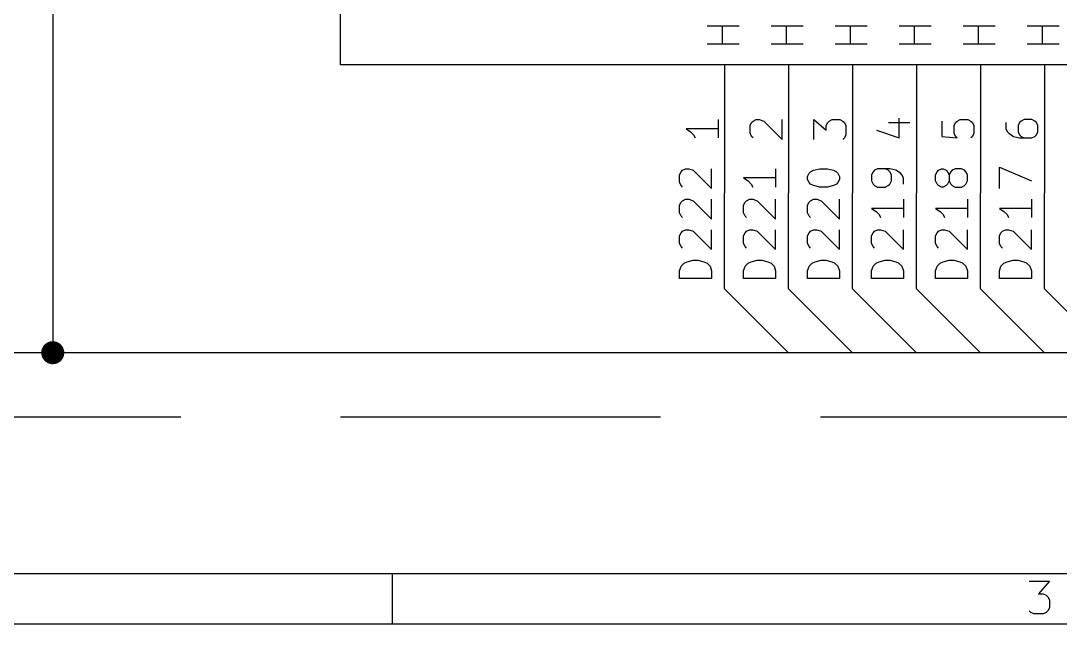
# Model space of a CAD drawing. Extents: x 0.4 to 11.3, y -7.9 to -0.4.
# Drawn here: x 3.75 to 5.375, y -7.874 to -6.931 of the extents above; entities that cross this region are included whole.
import ezdxf

# ---------------------------------------------------------------- set-up
doc = ezdxf.new("R2010")
doc.units = 0
doc.header["$MEASUREMENT"] = 0
doc.linetypes.add('DASHED', pattern=[0.75, 0.5, -0.25])
for name, color, linetype in [('BLUE2', 5, 'CONTINUOUS'), ('BLUE3', 171, 'CONTINUOUS'), ('CYAN2', 4, 'CONTINUOUS'), ('GRAY1', 251, 'CONTINUOUS'), ('GREEN3', 91, 'CONTINUOUS'), ('LYELLOW', 51, 'CONTINUOUS'), ('RED2', 1, 'CONTINUOUS'), ('RED3', 11, 'CONTINUOUS')]:
    doc.layers.add(name, color=color, linetype=linetype)

msp = doc.modelspace()

# ---------------------------------------------------------------- linework, layer by layer
at = {"layer": 'BLUE2', "linetype": 'CONTINUOUS'}
for p, q in [((3.8, -6.8), (3.8, -7.45)), ((3.8, -7.45), (3.7, -7.45)), ((4.95, -7.45), (3.8, -7.45)), ((5.05, -7.45), (4.95, -7.45)), ((5.15, -7.45), (5.05, -7.45)), ((5.25, -7.45), (5.15, -7.45)), ((5.35, -7.45), (5.25, -7.45)), ((5.45, -7.45), (5.35, -7.45))]:
    msp.add_line(p, q, dxfattribs=at)
at = {"layer": 'BLUE2', "const_width": 0.018}
msp.add_lwpolyline([(3.791, -7.45, 1), (3.809, -7.45, 1)], format="xyb", close=True, dxfattribs=at)
at = {"layer": 'BLUE3', "linetype": 'DASHED'}
msp.add_line((0.5, -7.55), (6.95, -7.55), dxfattribs=at)
at = {"layer": 'CYAN2', "linetype": 'CONTINUOUS'}
for p, q in [((4.8731, -6.9395), (4.8231, -6.9395)), ((4.8731, -6.9395), (4.8231, -6.9395)), ((4.8469, -6.9681), (4.8469, -6.9395)), ((4.8469, -6.9681), (4.8469, -6.9395)), ((4.9731, -6.9395), (4.9231, -6.9395)), ((4.9731, -6.9395), (4.9231, -6.9395)), ((4.9469, -6.9681), (4.9469, -6.9395)), ((4.9469, -6.9681), (4.9469, -6.9395)), ((5.0731, -6.9395), (5.0231, -6.9395)), ((5.0731, -6.9395), (5.0231, -6.9395)), ((5.0469, -6.9681), (5.0469, -6.9395)), ((5.0469, -6.9681), (5.0469, -6.9395)), ((5.1731, -6.9395), (5.1231, -6.9395)), ((5.1731, -6.9395), (5.1231, -6.9395)), ((5.1469, -6.9681), (5.1469, -6.9395)), ((5.1469, -6.9681), (5.1469, -6.9395)), ((5.2731, -6.9395), (5.2231, -6.9395)), ((5.2731, -6.9395), (5.2231, -6.9395)), ((5.2469, -6.9681), (5.2469, -6.9395)), ((5.2469, -6.9681), (5.2469, -6.9395)), ((5.3731, -6.9395), (5.3231, -6.9395)), ((5.3731, -6.9395), (5.3231, -6.9395)), ((5.3469, -6.9681), (5.3469, -6.9395)), ((5.3469, -6.9681), (5.3469, -6.9395)), ((4.8731, -6.9681), (4.8231, -6.9681)), ((4.8731, -6.9681), (4.8231, -6.9681)), ((4.9731, -6.9681), (4.9231, -6.9681)), ((4.9731, -6.9681), (4.9231, -6.9681)), ((5.0731, -6.9681), (5.0231, -6.9681)), ((5.0731, -6.9681), (5.0231, -6.9681)), ((5.1731, -6.9681), (5.1231, -6.9681)), ((5.1731, -6.9681), (5.1231, -6.9681)), ((5.2731, -6.9681), (5.2231, -6.9681)), ((5.2731, -6.9681), (5.2231, -6.9681)), ((5.3731, -6.9681), (5.3231, -6.9681)), ((5.3731, -6.9681), (5.3231, -6.9681))]:
    msp.add_line(p, q, dxfattribs=at)
at = {"layer": 'GRAY1', "linetype": 'CONTINUOUS'}
for p, q in [((4.7822, -7.1673), (4.7846, -7.1649)), ((4.7846, -7.1649), (4.7893, -7.1626)), ((4.7893, -7.1626), (4.7941, -7.1626)), ((4.7941, -7.1626), (4.8012, -7.1649)), ((4.8012, -7.1649), (4.8298, -7.1935)), ((4.8298, -7.1935), (4.8298, -7.1626)), ((4.9298, -7.1626), (4.9298, -7.1911)), ((4.9846, -7.1673), (4.9893, -7.1649)), ((4.9893, -7.1649), (4.9988, -7.1626)), ((4.9988, -7.1626), (5.0108, -7.1626)), ((5.0108, -7.1626), (5.0203, -7.1649)), ((5.0203, -7.1649), (5.025, -7.1673)), ((5.0846, -7.1649), (5.0822, -7.1673)), ((5.0893, -7.1626), (5.0846, -7.1649)), ((5.1084, -7.1626), (5.0893, -7.1626)), ((5.106, -7.1649), (5.1012, -7.1626)), ((5.1084, -7.1673), (5.106, -7.1649)), ((5.1179, -7.1649), (5.1084, -7.1626)), ((5.125, -7.1697), (5.1179, -7.1649)), ((5.1822, -7.1673), (5.1846, -7.1649)), ((5.1846, -7.1649), (5.1893, -7.1626)), ((5.1893, -7.1626), (5.1917, -7.1626)), ((5.1917, -7.1626), (5.1965, -7.1649)), ((5.1965, -7.1649), (5.1988, -7.1673)), ((5.206, -7.1649), (5.2036, -7.1673)), ((5.2108, -7.1626), (5.206, -7.1649)), ((5.2203, -7.1626), (5.2108, -7.1626)), ((5.225, -7.1649), (5.2203, -7.1626)), ((5.2274, -7.1673), (5.225, -7.1649)), ((5.2798, -7.1935), (5.2798, -7.1602)), ((5.2798, -7.1602), (5.3298, -7.1816)), ((4.7798, -7.1721), (4.7822, -7.1673)), ((4.7798, -7.184), (4.7798, -7.1721)), ((4.9298, -7.1768), (4.8798, -7.1768)), ((4.8798, -7.1768), (4.8869, -7.1816)), ((4.9798, -7.1745), (4.9822, -7.1697)), ((4.9798, -7.1792), (4.9798, -7.1745)), ((4.9822, -7.184), (4.9798, -7.1792)), ((4.9822, -7.1697), (4.9846, -7.1673)), ((5.025, -7.1673), (5.0274, -7.1697)), ((5.0274, -7.1697), (5.0298, -7.1745)), ((5.0298, -7.1792), (5.0274, -7.184)), ((5.0298, -7.1745), (5.0298, -7.1792)), ((5.0822, -7.1673), (5.0798, -7.1721)), ((5.0798, -7.1721), (5.0798, -7.1816)), ((5.1108, -7.1721), (5.1084, -7.1673)), ((5.1108, -7.1816), (5.1108, -7.1721)), ((5.1274, -7.1721), (5.125, -7.1697)), ((5.1298, -7.1768), (5.1274, -7.1721)), ((5.1298, -7.1864), (5.1298, -7.1768)), ((5.1798, -7.1721), (5.1822, -7.1673)), ((5.1798, -7.1816), (5.1798, -7.1721)), ((5.1988, -7.1673), (5.2012, -7.1721)), ((5.2036, -7.1673), (5.2012, -7.1721)), ((5.2012, -7.1721), (5.2012, -7.1816)), ((5.2298, -7.1721), (5.2274, -7.1673)), ((5.2298, -7.1816), (5.2298, -7.1721)), ((4.7822, -7.1887), (4.7798, -7.184)), ((4.7846, -7.1911), (4.7822, -7.1887)), ((4.8869, -7.1816), (4.8917, -7.1864)), ((4.8917, -7.1864), (4.8941, -7.1911)), ((4.9846, -7.1864), (4.9822, -7.184)), ((4.9893, -7.1887), (4.9846, -7.1864)), ((4.9988, -7.1911), (4.9893, -7.1887)), ((5.0108, -7.1911), (4.9988, -7.1911)), ((5.0203, -7.1887), (5.0108, -7.1911)), ((5.025, -7.1864), (5.0203, -7.1887)), ((5.0274, -7.184), (5.025, -7.1864)), ((5.0798, -7.1816), (5.0822, -7.1864)), ((5.0822, -7.1864), (5.0846, -7.1887)), ((5.0846, -7.1887), (5.0893, -7.1911)), ((5.0893, -7.1911), (5.1012, -7.1911)), ((5.1012, -7.1911), (5.106, -7.1887)), ((5.106, -7.1887), (5.1084, -7.1864)), ((5.1084, -7.1864), (5.1108, -7.1816)), ((5.1822, -7.1864), (5.1798, -7.1816)), ((5.1846, -7.1887), (5.1822, -7.1864)), ((5.1893, -7.1911), (5.1846, -7.1887)), ((5.1917, -7.1911), (5.1893, -7.1911)), ((5.1965, -7.1887), (5.1917, -7.1911)), ((5.1988, -7.1864), (5.1965, -7.1887)), ((5.2012, -7.1816), (5.1988, -7.1864)), ((5.2012, -7.1816), (5.2036, -7.1864)), ((5.2036, -7.1864), (5.206, -7.1887)), ((5.206, -7.1887), (5.2108, -7.1911)), ((5.2108, -7.1911), (5.2203, -7.1911)), ((5.2203, -7.1911), (5.225, -7.1887)), ((5.225, -7.1887), (5.2274, -7.1864)), ((5.2274, -7.1864), (5.2298, -7.1816)), ((4.7822, -7.2149), (4.7846, -7.2126)), ((4.7846, -7.2126), (4.7893, -7.2102)), ((4.7893, -7.2102), (4.7941, -7.2102)), ((4.7941, -7.2102), (4.8012, -7.2126)), ((4.8012, -7.2126), (4.8298, -7.2411)), ((4.8298, -7.2411), (4.8298, -7.2102)), ((4.8822, -7.2149), (4.8846, -7.2126)), ((4.8846, -7.2126), (4.8893, -7.2102)), ((4.8893, -7.2102), (4.8941, -7.2102)), ((4.8941, -7.2102), (4.9012, -7.2126)), ((4.9012, -7.2126), (4.9298, -7.2411)), ((4.9298, -7.2411), (4.9298, -7.2102)), ((4.9822, -7.2149), (4.9846, -7.2126)), ((4.9846, -7.2126), (4.9893, -7.2102)), ((4.9893, -7.2102), (4.9941, -7.2102)), ((4.9941, -7.2102), (5.0012, -7.2126)), ((5.0012, -7.2126), (5.0298, -7.2411)), ((5.0298, -7.2411), (5.0298, -7.2102)), ((5.1298, -7.2102), (5.1298, -7.2387)), ((5.2298, -7.2102), (5.2298, -7.2387)), ((5.3298, -7.2102), (5.3298, -7.2387)), ((4.7798, -7.2197), (4.7822, -7.2149)), ((4.7798, -7.2316), (4.7798, -7.2197)), ((4.8798, -7.2197), (4.8822, -7.2149)), ((4.8798, -7.2316), (4.8798, -7.2197)), ((4.9798, -7.2197), (4.9822, -7.2149)), ((4.9798, -7.2316), (4.9798, -7.2197)), ((5.1298, -7.2245), (5.0798, -7.2245)), ((5.0798, -7.2245), (5.0869, -7.2292)), ((5.0869, -7.2292), (5.0917, -7.234)), ((5.2298, -7.2245), (5.1798, -7.2245)), ((5.1798, -7.2245), (5.1869, -7.2292)), ((5.1869, -7.2292), (5.1917, -7.234)), ((5.3298, -7.2245), (5.2798, -7.2245)), ((5.2798, -7.2245), (5.2869, -7.2292)), ((5.2869, -7.2292), (5.2917, -7.234)), ((4.7822, -7.2364), (4.7798, -7.2316)), ((4.7846, -7.2387), (4.7822, -7.2364)), ((4.8822, -7.2364), (4.8798, -7.2316)), ((4.8846, -7.2387), (4.8822, -7.2364)), ((4.9822, -7.2364), (4.9798, -7.2316)), ((4.9846, -7.2387), (4.9822, -7.2364)), ((5.0917, -7.234), (5.0941, -7.2387)), ((5.1917, -7.234), (5.1941, -7.2387)), ((5.2917, -7.234), (5.2941, -7.2387)), ((4.7798, -7.2673), (4.7822, -7.2626)), ((4.7822, -7.2626), (4.7846, -7.2602)), ((4.7846, -7.2602), (4.7893, -7.2578)), ((4.7893, -7.2578), (4.7941, -7.2578)), ((4.7941, -7.2578), (4.8012, -7.2602)), ((4.8012, -7.2602), (4.8298, -7.2887)), ((4.8298, -7.2887), (4.8298, -7.2578)), ((4.8798, -7.2673), (4.8822, -7.2626)), ((4.8822, -7.2626), (4.8846, -7.2602)), ((4.8846, -7.2602), (4.8893, -7.2578)), ((4.8893, -7.2578), (4.8941, -7.2578)), ((4.8941, -7.2578), (4.9012, -7.2602)), ((4.9012, -7.2602), (4.9298, -7.2887)), ((4.9298, -7.2887), (4.9298, -7.2578)), ((4.9798, -7.2673), (4.9822, -7.2626)), ((4.9822, -7.2626), (4.9846, -7.2602)), ((4.9846, -7.2602), (4.9893, -7.2578)), ((4.9893, -7.2578), (4.9941, -7.2578)), ((4.9941, -7.2578), (5.0012, -7.2602)), ((5.0012, -7.2602), (5.0298, -7.2887)), ((5.0298, -7.2887), (5.0298, -7.2578)), ((5.0798, -7.2673), (5.0822, -7.2626)), ((5.0822, -7.2626), (5.0846, -7.2602)), ((5.0846, -7.2602), (5.0893, -7.2578)), ((5.0893, -7.2578), (5.0941, -7.2578)), ((5.0941, -7.2578), (5.1012, -7.2602)), ((5.1012, -7.2602), (5.1298, -7.2887)), ((5.1298, -7.2887), (5.1298, -7.2578)), ((5.1798, -7.2673), (5.1822, -7.2626)), ((5.1822, -7.2626), (5.1846, -7.2602)), ((5.1846, -7.2602), (5.1893, -7.2578)), ((5.1893, -7.2578), (5.1941, -7.2578)), ((5.1941, -7.2578), (5.2012, -7.2602)), ((5.2012, -7.2602), (5.2298, -7.2887)), ((5.2298, -7.2887), (5.2298, -7.2578)), ((5.2798, -7.2673), (5.2822, -7.2626)), ((5.2822, -7.2626), (5.2846, -7.2602)), ((5.2846, -7.2602), (5.2893, -7.2578)), ((5.2893, -7.2578), (5.2941, -7.2578)), ((5.2941, -7.2578), (5.3012, -7.2602)), ((5.3012, -7.2602), (5.3298, -7.2887)), ((5.3298, -7.2887), (5.3298, -7.2578)), ((4.7798, -7.2792), (4.7798, -7.2673)), ((4.8798, -7.2792), (4.8798, -7.2673)), ((4.9798, -7.2792), (4.9798, -7.2673)), ((5.0798, -7.2792), (5.0798, -7.2673)), ((5.1798, -7.2792), (5.1798, -7.2673)), ((5.2798, -7.2792), (5.2798, -7.2673)), ((4.7822, -7.284), (4.7798, -7.2792)), ((4.7846, -7.2864), (4.7822, -7.284)), ((4.8822, -7.284), (4.8798, -7.2792)), ((4.8846, -7.2864), (4.8822, -7.284)), ((4.9822, -7.284), (4.9798, -7.2792)), ((4.9846, -7.2864), (4.9822, -7.284)), ((5.0822, -7.284), (5.0798, -7.2792)), ((5.0846, -7.2864), (5.0822, -7.284)), ((5.1822, -7.284), (5.1798, -7.2792)), ((5.1846, -7.2864), (5.1822, -7.284)), ((5.2822, -7.284), (5.2798, -7.2792)), ((5.2846, -7.2864), (5.2822, -7.284)), ((4.7822, -7.3149), (4.7869, -7.3102)), ((4.7869, -7.3102), (4.7917, -7.3078)), ((4.7917, -7.3078), (4.8012, -7.3054)), ((4.8012, -7.3054), (4.8084, -7.3054)), ((4.8084, -7.3054), (4.8179, -7.3078)), ((4.8179, -7.3078), (4.8227, -7.3102)), ((4.8227, -7.3102), (4.8274, -7.3149)), ((4.8822, -7.3149), (4.8869, -7.3102)), ((4.8869, -7.3102), (4.8917, -7.3078)), ((4.8917, -7.3078), (4.9012, -7.3054)), ((4.9012, -7.3054), (4.9084, -7.3054)), ((4.9084, -7.3054), (4.9179, -7.3078)), ((4.9179, -7.3078), (4.9227, -7.3102)), ((4.9227, -7.3102), (4.9274, -7.3149)), ((4.9822, -7.3149), (4.9869, -7.3102)), ((4.9869, -7.3102), (4.9917, -7.3078)), ((4.9917, -7.3078), (5.0012, -7.3054)), ((5.0012, -7.3054), (5.0084, -7.3054)), ((5.0084, -7.3054), (5.0179, -7.3078)), ((5.0179, -7.3078), (5.0227, -7.3102)), ((5.0227, -7.3102), (5.0274, -7.3149)), ((5.0822, -7.3149), (5.0869, -7.3102)), ((5.0869, -7.3102), (5.0917, -7.3078)), ((5.0917, -7.3078), (5.1012, -7.3054)), ((5.1012, -7.3054), (5.1084, -7.3054)), ((5.1084, -7.3054), (5.1179, -7.3078)), ((5.1179, -7.3078), (5.1227, -7.3102)), ((5.1227, -7.3102), (5.1274, -7.3149)), ((5.1822, -7.3149), (5.1869, -7.3102)), ((5.1869, -7.3102), (5.1917, -7.3078)), ((5.1917, -7.3078), (5.2012, -7.3054)), ((5.2012, -7.3054), (5.2084, -7.3054)), ((5.2084, -7.3054), (5.2179, -7.3078)), ((5.2179, -7.3078), (5.2227, -7.3102)), ((5.2227, -7.3102), (5.2274, -7.3149)), ((5.2822, -7.3149), (5.2869, -7.3102)), ((5.2869, -7.3102), (5.2917, -7.3078)), ((5.2917, -7.3078), (5.3012, -7.3054)), ((5.3012, -7.3054), (5.3084, -7.3054)), ((5.3084, -7.3054), (5.3179, -7.3078)), ((5.3179, -7.3078), (5.3227, -7.3102)), ((5.3227, -7.3102), (5.3274, -7.3149)), ((4.7798, -7.3221), (4.7822, -7.3149)), ((4.7798, -7.334), (4.7798, -7.3221)), ((4.8274, -7.3149), (4.8298, -7.3221)), ((4.8298, -7.3221), (4.8298, -7.334)), ((4.8798, -7.3221), (4.8822, -7.3149)), ((4.8798, -7.334), (4.8798, -7.3221)), ((4.9274, -7.3149), (4.9298, -7.3221)), ((4.9298, -7.3221), (4.9298, -7.334)), ((4.9798, -7.3221), (4.9822, -7.3149)), ((4.9798, -7.334), (4.9798, -7.3221)), ((5.0274, -7.3149), (5.0298, -7.3221)), ((5.0298, -7.3221), (5.0298, -7.334)), ((5.0798, -7.3221), (5.0822, -7.3149)), ((5.0798, -7.334), (5.0798, -7.3221)), ((5.1274, -7.3149), (5.1298, -7.3221)), ((5.1298, -7.3221), (5.1298, -7.334)), ((5.1798, -7.3221), (5.1822, -7.3149)), ((5.1798, -7.334), (5.1798, -7.3221)), ((5.2274, -7.3149), (5.2298, -7.3221)), ((5.2298, -7.3221), (5.2298, -7.334)), ((5.2798, -7.3221), (5.2822, -7.3149)), ((5.2798, -7.334), (5.2798, -7.3221)), ((5.3274, -7.3149), (5.3298, -7.3221)), ((5.3298, -7.3221), (5.3298, -7.334)), ((4.8298, -7.334), (4.7798, -7.334)), ((4.9298, -7.334), (4.8798, -7.334)), ((5.0298, -7.334), (4.9798, -7.334)), ((5.1298, -7.334), (5.0798, -7.334)), ((5.2298, -7.334), (5.1798, -7.334)), ((5.3298, -7.334), (5.2798, -7.334))]:
    msp.add_line(p, q, dxfattribs=at)
at = {"layer": 'GREEN3', "linetype": 'CONTINUOUS'}
for p, q in [((4.85, -7.35), (4.85, -7.2)), ((4.95, -7.35), (4.95, -7.2)), ((5.05, -7.35), (5.05, -7.2)), ((5.15, -7.35), (5.15, -7.2)), ((5.25, -7.35), (5.25, -7.2)), ((5.35, -7.35), (5.35, -7.2)), ((4.85, -7.35), (4.95, -7.45)), ((4.95, -7.35), (5.05, -7.45)), ((5.05, -7.35), (5.15, -7.45)), ((5.15, -7.35), (5.25, -7.45)), ((5.25, -7.35), (5.35, -7.45)), ((5.35, -7.35), (5.45, -7.45))]:
    msp.add_line(p, q, dxfattribs=at)
at = {"layer": 'LYELLOW', "linetype": 'CONTINUOUS'}
for p, q in [((4.25, -7), (4.25, -5.8)), ((6.45, -7), (4.25, -7))]:
    msp.add_line(p, q, dxfattribs=at)
at = {"layer": 'RED2', "linetype": 'CONTINUOUS'}
for p, q in [((4.25, -7), (4.25, -5.8)), ((6.45, -7), (4.25, -7)), ((4.85, -7), (4.85, -7.2)), ((4.85, -7), (4.85, -7.2)), ((4.95, -7), (4.95, -7.2)), ((4.95, -7), (4.95, -7.2)), ((5.05, -7), (5.05, -7.2)), ((5.05, -7), (5.05, -7.2)), ((5.15, -7), (5.15, -7.2)), ((5.15, -7), (5.15, -7.2)), ((5.25, -7), (5.25, -7.2)), ((5.25, -7), (5.25, -7.2)), ((5.35, -7), (5.35, -7.2)), ((5.35, -7), (5.35, -7.2)), ((11.2206, -7.7956), (0.4724, -7.7956)), ((4.3307, -7.7956), (4.3307, -7.8743)), ((5.3262, -7.8071), (5.3578, -7.8071)), ((5.3578, -7.8071), (5.3408, -7.8266)), ((5.3408, -7.8266), (5.3481, -7.8266)), ((5.3481, -7.8266), (5.353, -7.8291)), ((5.353, -7.8291), (5.3554, -7.8315)), ((5.3554, -7.8315), (5.3578, -7.8364)), ((5.3578, -7.8364), (5.3578, -7.8486)), ((5.3286, -7.8559), (5.3262, -7.8534)), ((5.3335, -7.8583), (5.3286, -7.8559)), ((5.3481, -7.8583), (5.3335, -7.8583)), ((5.353, -7.8559), (5.3481, -7.8583)), ((5.3554, -7.8534), (5.353, -7.8559)), ((5.3578, -7.8486), (5.3554, -7.8534)), ((11.2993, -7.8743), (0.3937, -7.8743))]:
    msp.add_line(p, q, dxfattribs=at)
at = {"layer": 'RED3', "linetype": 'CONTINUOUS'}
for p, q in [((5.1232, -7.1143), (5.1232, -7.0833)), ((5.1232, -7.1143), (5.1232, -7.0833)), ((4.8399, -7.1), (4.7899, -7.1)), ((4.7899, -7.1), (4.797, -7.1048)), ((4.8399, -7.1), (4.7899, -7.1)), ((4.7899, -7.1), (4.797, -7.1048)), ((4.8399, -7.0857), (4.8399, -7.1143)), ((4.8399, -7.0857), (4.8399, -7.1143)), ((4.8899, -7.0952), (4.8923, -7.0905)), ((4.8899, -7.0952), (4.8923, -7.0905)), ((4.8899, -7.1071), (4.8899, -7.0952)), ((4.8899, -7.1071), (4.8899, -7.0952)), ((4.8923, -7.0905), (4.8946, -7.0881)), ((4.8923, -7.0905), (4.8946, -7.0881)), ((4.8946, -7.0881), (4.8994, -7.0857)), ((4.8946, -7.0881), (4.8994, -7.0857)), ((4.8994, -7.0857), (4.9042, -7.0857)), ((4.8994, -7.0857), (4.9042, -7.0857)), ((4.9042, -7.0857), (4.9113, -7.0881)), ((4.9042, -7.0857), (4.9113, -7.0881)), ((4.9113, -7.0881), (4.9399, -7.1167)), ((4.9113, -7.0881), (4.9399, -7.1167)), ((4.9399, -7.1167), (4.9399, -7.0857)), ((4.9399, -7.1167), (4.9399, -7.0857)), ((4.9899, -7.1167), (4.9899, -7.0857)), ((4.9899, -7.0857), (5.0089, -7.1024)), ((4.9899, -7.1167), (4.9899, -7.0857)), ((4.9899, -7.0857), (5.0089, -7.1024)), ((5.0089, -7.0952), (5.0113, -7.0905)), ((5.0089, -7.0952), (5.0113, -7.0905)), ((5.0089, -7.1024), (5.0089, -7.0952)), ((5.0089, -7.1024), (5.0089, -7.0952)), ((5.0113, -7.0905), (5.0137, -7.0881)), ((5.0113, -7.0905), (5.0137, -7.0881)), ((5.0137, -7.0881), (5.0184, -7.0857)), ((5.0137, -7.0881), (5.0184, -7.0857)), ((5.0184, -7.0857), (5.0304, -7.0857)), ((5.0184, -7.0857), (5.0304, -7.0857)), ((5.0304, -7.0857), (5.0351, -7.0881)), ((5.0304, -7.0857), (5.0351, -7.0881)), ((5.0351, -7.0881), (5.0375, -7.0905)), ((5.0351, -7.0881), (5.0375, -7.0905)), ((5.0375, -7.0905), (5.0399, -7.0952)), ((5.0375, -7.0905), (5.0399, -7.0952)), ((5.0399, -7.0952), (5.0399, -7.1095)), ((5.0399, -7.0952), (5.0399, -7.1095)), ((5.1065, -7.0905), (5.1399, -7.0905)), ((5.1065, -7.0905), (5.1399, -7.0905)), ((5.1899, -7.0881), (5.1899, -7.1119)), ((5.1899, -7.0881), (5.1899, -7.1119)), ((5.2089, -7.0952), (5.2113, -7.0905)), ((5.2089, -7.0952), (5.2113, -7.0905)), ((5.2089, -7.1071), (5.2089, -7.0952)), ((5.2089, -7.1071), (5.2089, -7.0952)), ((5.2113, -7.0905), (5.2137, -7.0881)), ((5.2113, -7.0905), (5.2137, -7.0881)), ((5.2137, -7.0881), (5.2184, -7.0857)), ((5.2137, -7.0881), (5.2184, -7.0857)), ((5.2184, -7.0857), (5.2304, -7.0857)), ((5.2184, -7.0857), (5.2304, -7.0857)), ((5.2304, -7.0857), (5.2351, -7.0881)), ((5.2304, -7.0857), (5.2351, -7.0881)), ((5.2351, -7.0881), (5.2375, -7.0905)), ((5.2351, -7.0881), (5.2375, -7.0905)), ((5.2375, -7.0905), (5.2399, -7.0952)), ((5.2375, -7.0905), (5.2399, -7.0952)), ((5.2399, -7.0952), (5.2399, -7.1071)), ((5.2399, -7.0952), (5.2399, -7.1071)), ((5.2899, -7.0905), (5.2899, -7.1)), ((5.2899, -7.0905), (5.2899, -7.1)), ((5.2899, -7.1), (5.2923, -7.1048)), ((5.2899, -7.1), (5.2923, -7.1048)), ((5.3113, -7.0905), (5.3089, -7.0952)), ((5.3113, -7.0905), (5.3089, -7.0952)), ((5.3089, -7.0952), (5.3089, -7.1048)), ((5.3089, -7.0952), (5.3089, -7.1048)), ((5.3137, -7.0881), (5.3113, -7.0905)), ((5.3137, -7.0881), (5.3113, -7.0905)), ((5.3184, -7.0857), (5.3137, -7.0881)), ((5.3184, -7.0857), (5.3137, -7.0881)), ((5.3304, -7.0857), (5.3184, -7.0857)), ((5.3304, -7.0857), (5.3184, -7.0857)), ((5.3351, -7.0881), (5.3304, -7.0857)), ((5.3351, -7.0881), (5.3304, -7.0857)), ((5.3375, -7.0905), (5.3351, -7.0881)), ((5.3375, -7.0905), (5.3351, -7.0881)), ((5.3399, -7.0952), (5.3375, -7.0905)), ((5.3399, -7.0952), (5.3375, -7.0905)), ((5.3399, -7.1048), (5.3399, -7.0952)), ((5.3399, -7.1048), (5.3399, -7.0952)), ((4.797, -7.1048), (4.8018, -7.1095)), ((4.797, -7.1048), (4.8018, -7.1095)), ((4.8018, -7.1095), (4.8042, -7.1143)), ((4.8018, -7.1095), (4.8042, -7.1143)), ((4.8923, -7.1119), (4.8899, -7.1071)), ((4.8923, -7.1119), (4.8899, -7.1071)), ((4.8946, -7.1143), (4.8923, -7.1119)), ((4.8946, -7.1143), (4.8923, -7.1119)), ((5.0375, -7.1143), (5.0351, -7.1167)), ((5.0375, -7.1143), (5.0351, -7.1167)), ((5.0399, -7.1095), (5.0375, -7.1143)), ((5.0399, -7.1095), (5.0375, -7.1143)), ((5.0875, -7.1024), (5.1232, -7.1143)), ((5.0875, -7.1024), (5.1232, -7.1143)), ((5.1899, -7.1119), (5.2137, -7.1143)), ((5.1899, -7.1119), (5.2137, -7.1143)), ((5.2113, -7.1119), (5.2089, -7.1071)), ((5.2113, -7.1119), (5.2089, -7.1071)), ((5.2137, -7.1143), (5.2113, -7.1119)), ((5.2137, -7.1143), (5.2113, -7.1119)), ((5.2375, -7.1119), (5.2351, -7.1143)), ((5.2375, -7.1119), (5.2351, -7.1143)), ((5.2399, -7.1071), (5.2375, -7.1119)), ((5.2399, -7.1071), (5.2375, -7.1119)), ((5.2923, -7.1048), (5.2946, -7.1071)), ((5.2923, -7.1048), (5.2946, -7.1071)), ((5.2946, -7.1071), (5.3018, -7.1119)), ((5.2946, -7.1071), (5.3018, -7.1119)), ((5.3018, -7.1119), (5.3113, -7.1143)), ((5.3018, -7.1119), (5.3113, -7.1143)), ((5.3089, -7.1048), (5.3113, -7.1095)), ((5.3089, -7.1048), (5.3113, -7.1095)), ((5.3113, -7.1095), (5.3137, -7.1119)), ((5.3113, -7.1095), (5.3137, -7.1119)), ((5.3113, -7.1143), (5.3304, -7.1143)), ((5.3113, -7.1143), (5.3304, -7.1143)), ((5.3137, -7.1119), (5.3184, -7.1143)), ((5.3137, -7.1119), (5.3184, -7.1143)), ((5.3304, -7.1143), (5.3351, -7.1119)), ((5.3304, -7.1143), (5.3351, -7.1119)), ((5.3351, -7.1119), (5.3375, -7.1095)), ((5.3351, -7.1119), (5.3375, -7.1095)), ((5.3375, -7.1095), (5.3399, -7.1048)), ((5.3375, -7.1095), (5.3399, -7.1048))]:
    msp.add_line(p, q, dxfattribs=at)

doc.saveas('drawing.dxf')
